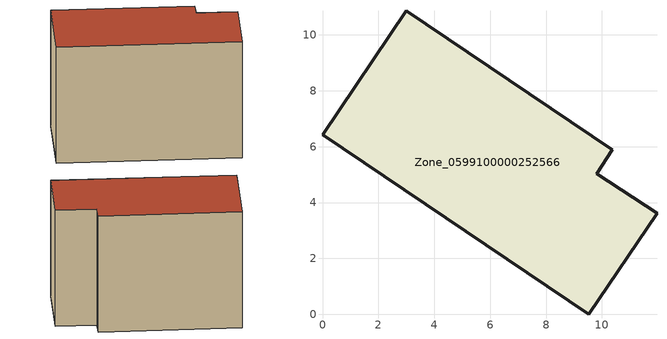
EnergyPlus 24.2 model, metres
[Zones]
Zone_0599100000252566
 floor ground (C_G): 0,6.43 2.99,10.86 10.37,5.88 9.82,5.03 11.97,3.61 9.53,0 z1.46
 wall outside (C_F): 9.53,0 11.97,3.61 9.82,5.03 10.37,5.88 2.99,10.86 0,6.43 9.53,0 z1.46:9.36
 roof outside (C_R): 2.99,10.86 0,6.43 9.53,0 11.97,3.61 9.82,5.03 10.37,5.88 z9.36
[BUILDING]
Pand.0599100000252566: North Axis=0; Terrain=City; Loads Convergence Tolerance Value=0.04; Temperature Convergence Tolerance Value=0.4; Solar Distribution=FullExterior; Maximum Number of Warmup Days=25; Minimum Number of Warmup Days=1
[Site:Location]
Rotterdam.The.Hague.AP_ZH_NLD Design_Conditions: Latitude=51.96; Longitude=4.45; Time Zone=1; Elevation=-4.5
[SITE:GROUNDTEMPERATURE:BUILDINGSURFACE]
18, 18, 18, 18, 18, 18, 18, 18, 18, 18, 18, 18
[MATERIAL] Thermal Absorptance=0.9; Solar Absorptance=0.7; Visible Absorptance=0.7
Name | Roughness | Thickness | Conductivity | Density | Specific Heat
G.TI.1975-1991 | MediumSmooth | 0.15 | 0.288461 | 540 | 1210
F.TI.1975-1991 | Rough | 0.3 | 0.230769 | 1920 | 840
R.TI.1975-1991 | MediumRough | 0.2 | 0.153846 | 1500 | 1000
[CONSTRUCTION]
C_G: G.TI.1975-1991
C_F: F.TI.1975-1991
C_R: R.TI.1975-1991
[ZONE]
Zone_0599100000252566: Type=1; Multiplier=1; Ceiling Height=Autocalculate; Volume=Autocalculate; Floor Area=autocalculate; Part of Total Floor Area=Yes
[ZONEINFILTRATION:DESIGNFLOWRATE]
Infil_Zone_0599100000252566: Zone or ZoneList or Space or SpaceList=Zone_0599100000252566; Schedule=AlwaysOn; Design Flow Rate Calculation Method=Flow/Area; Flow Rate per Floor Area=0.003; Constant Term Coefficient=1; Temperature Term Coefficient=0; Velocity Term Coefficient=0; Velocity Squared Term Coefficient=0
[HVACTEMPLATE:ZONE:IDEALLOADSAIRSYSTEM]
Zone_0599100000252566: Maximum Heating Supply Air Temperature=50; Minimum Cooling Supply Air Temperature=13; Maximum Heating Supply Air Humidity Ratio=0.0156; Minimum Cooling Supply Air Humidity Ratio=0.0077; Heating Limit=NoLimit; Cooling Limit=NoLimit; Dehumidification Control Type=ConstantSensibleHeatRatio; Cooling Sensible Heat Ratio=0.7; Dehumidification Setpoint=60; Humidification Control Type=None; Humidification Setpoint=30; Outdoor Air Method=None; Outdoor Air Flow Rate per Person=0.00944; Outdoor Air Flow Rate per Zone Floor Area=0; Outdoor Air Flow Rate per Zone=0; Demand Controlled Ventilation Type=None; Outdoor Air Economizer Type=NoEconomizer; Heat Recovery Type=None; Sensible Heat Recovery Effectiveness=0.7; Latent Heat Recovery Effectiveness=0.65
[ZONECONTROL:THERMOSTAT]
ThermostatControl_Zone_0599100000252566: Zone or ZoneList=Zone_0599100000252566; Control Type Schedule=DualSetpointControlType; Control 1=Thermostat_Zone_0599100000252566; Temperature Difference Between Cutout And Setpoint=0
[THERMOSTATSETPOINT:DUALSETPOINT]
Thermostat_Zone_0599100000252566: Heating Setpoint Temperature Schedule=HeatingSetpoint_Zone_0599100000252566; Cooling Setpoint Temperature Schedule=CoolingSetpoint_Zone_0599100000252566
[SCHEDULE:COMPACT]
HeatingSetpoint_Zone_0599100000252566: Through: 12/31, For: AllDays, Until: 24:00, 21
CoolingSetpoint_Zone_0599100000252566: Through: 12/31, For: AllDays, Until: 24:00, 24
DualSetpointControlType: Through: 12/31, For: AllDays, Until: 24:00, 4
AlwaysOn: Through: 12/31, For: AllDays, Until: 24:00, 1
